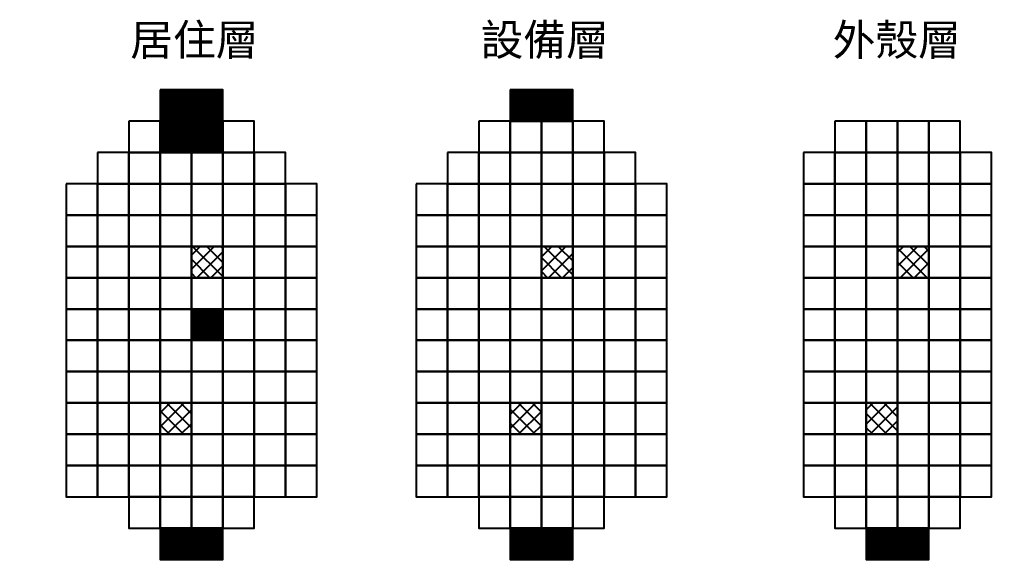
# Model space of a CAD drawing. Header units: millimetres. Extents: x 1746 to 8645, y 1167 to 2892.
# Drawn here: x 5542 to 8645, y 1167 to 2892 of the extents above; entities that cross this region are included whole.
import ezdxf

# ---------------------------------------------------------------- set-up
doc = ezdxf.new("R2010")
doc.units = ezdxf.units.MM
for name, color, linetype in [('CHINESE', 4, 'Continuous'), ('HATCH', 9, 'Continuous'), ('LAY-2', 1, 'Continuous'), ('LAY-4', 4, 'Continuous'), ('LAY-5', 2, 'Continuous')]:
    doc.layers.add(name, color=color, linetype=linetype)
doc.styles.add('C1', font='simplex', dxfattribs={"bigfont": 'CHINESET'})

msp = doc.modelspace()

# ---------------------------------------------------------------- hatches: boundary and pattern name
at = {"layer": 'HATCH'}
h = msp.add_hatch(dxfattribs=at)
h.set_pattern_fill('ANSI31', color=256)
h.set_pattern_definition([(45, (-63392.6345, 19336.4595), (-2.24506403, 2.24506403), [])])
h.paths.add_polyline_path([(2977.3, 1267.2), (2977.3, 1167.2), (3077.3, 1167.2), (3077.3, 1267.2)])
h.paths.add_polyline_path([(2877.3, 1267.2), (2877.3, 1167.2), (2977.3, 1167.2), (2977.3, 1267.2)])
h.paths.add_polyline_path([(8345.2, 1267.2), (8345.2, 1167.2), (8445.2, 1167.2), (8445.2, 1267.2)])
h.paths.add_polyline_path([(8245.2, 1267.2), (8245.2, 1167.2), (8345.2, 1167.2), (8345.2, 1267.2)])
h.paths.add_polyline_path([(7208.1, 1267.2), (7208.1, 1167.2), (7308.1, 1167.2), (7308.1, 1267.2)])
h.paths.add_polyline_path([(7108.1, 1267.2), (7108.1, 1167.2), (7208.1, 1167.2), (7208.1, 1267.2)])
h.paths.add_polyline_path([(6090.9, 1267.2), (6090.9, 1167.2), (6190.9, 1167.2), (6190.9, 1267.2)])
h.paths.add_polyline_path([(5990.9, 1267.2), (5990.9, 1167.2), (6090.9, 1167.2), (6090.9, 1267.2)])
h.paths.add_polyline_path([(4002, 1267.2), (4002, 1167.2), (4102, 1167.2), (4102, 1267.2)])
h.paths.add_polyline_path([(3902, 1267.2), (3902, 1167.2), (4002, 1167.2), (4002, 1267.2)])
h.paths.add_polyline_path([(5072.9, 1267.2), (5072.9, 1167.2), (5172.9, 1167.2), (5172.9, 1267.2)])
h.paths.add_polyline_path([(4972.9, 1267.2), (4972.9, 1167.2), (5072.9, 1167.2), (5072.9, 1267.2)])
h.paths.add_polyline_path([(6090.9, 2667.2), (6090.9, 2567.2), (6190.9, 2567.2), (6190.9, 2667.2)])
h.paths.add_polyline_path([(5990.9, 2667.2), (5990.9, 2567.2), (6090.9, 2567.2), (6090.9, 2667.2)])
h.paths.add_polyline_path([(4002, 2667.2), (4002, 2567.2), (4102, 2567.2), (4102, 2667.2)])
h.paths.add_polyline_path([(3902, 2667.2), (3902, 2567.2), (4002, 2567.2), (4002, 2667.2)])
h.paths.add_polyline_path([(5072.9, 2667.2), (5072.9, 2567.2), (5172.9, 2567.2), (5172.9, 2667.2)])
h.paths.add_polyline_path([(4972.9, 2667.2), (4972.9, 2567.2), (5072.9, 2567.2), (5072.9, 2667.2)])
h.paths.add_polyline_path([(2777.3, 1367.2), (2777.3, 1267.2), (2877.3, 1267.2), (2877.3, 1367.2)])
h.paths.add_polyline_path([(3077.3, 1367.2), (3077.3, 1267.2), (3177.3, 1267.2), (3177.3, 1367.2)])
h.paths.add_polyline_path([(2977.3, 1367.2), (2977.3, 1267.2), (3077.3, 1267.2), (3077.3, 1367.2)])
h.paths.add_polyline_path([(2877.3, 1367.2), (2877.3, 1267.2), (2977.3, 1267.2), (2977.3, 1367.2)])
h.paths.add_polyline_path([(2777.3, 1467.2), (2777.3, 1367.2), (2877.3, 1367.2), (2877.3, 1467.2)])
h.paths.add_polyline_path([(3077.3, 1467.2), (3077.3, 1367.2), (3177.3, 1367.2), (3177.3, 1467.2)])
h.paths.add_polyline_path([(2977.3, 1467.2), (2977.3, 1367.2), (3077.3, 1367.2), (3077.3, 1467.2)])
h.paths.add_polyline_path([(2877.3, 1467.2), (2877.3, 1367.2), (2977.3, 1367.2), (2977.3, 1467.2)])
h.paths.add_polyline_path([(2777.3, 1567.2), (2777.3, 1467.2), (2877.3, 1467.2), (2877.3, 1567.2)])
h.paths.add_polyline_path([(3077.3, 1567.2), (3077.3, 1467.2), (3177.3, 1467.2), (3177.3, 1567.2)])
h.paths.add_polyline_path([(2977.3, 1567.2), (2977.3, 1467.2), (3077.3, 1467.2), (3077.3, 1567.2)])
h.paths.add_polyline_path([(2877.3, 1567.2), (2877.3, 1467.2), (2977.3, 1467.2), (2977.3, 1567.2)])
h.paths.add_polyline_path([(3802, 1367.2), (3802, 1267.2), (3902, 1267.2), (3902, 1367.2)])
h.paths.add_polyline_path([(4102, 1367.2), (4102, 1267.2), (4202, 1267.2), (4202, 1367.2)])
h.paths.add_polyline_path([(4002, 1367.2), (4002, 1267.2), (4102, 1267.2), (4102, 1367.2)])
h.paths.add_polyline_path([(3902, 1367.2), (3902, 1267.2), (4002, 1267.2), (4002, 1367.2)])
h.paths.add_polyline_path([(3802, 1467.2), (3802, 1367.2), (3902, 1367.2), (3902, 1467.2)])
h.paths.add_polyline_path([(4102, 1467.2), (4102, 1367.2), (4202, 1367.2), (4202, 1467.2)])
h.paths.add_polyline_path([(4002, 1467.2), (4002, 1367.2), (4102, 1367.2), (4102, 1467.2)])
h.paths.add_polyline_path([(3902, 1467.2), (3902, 1367.2), (4002, 1367.2), (4002, 1467.2)])
h.paths.add_polyline_path([(3802, 1567.2), (3802, 1467.2), (3902, 1467.2), (3902, 1567.2)])
h.paths.add_polyline_path([(4102, 1567.2), (4102, 1467.2), (4202, 1467.2), (4202, 1567.2)])
h.paths.add_polyline_path([(4002, 1567.2), (4002, 1467.2), (4102, 1467.2), (4102, 1567.2)])
h.paths.add_polyline_path([(3902, 1567.2), (3902, 1467.2), (4002, 1467.2), (4002, 1567.2)])
h.paths.add_polyline_path([(4872.9, 1367.2), (4872.9, 1267.2), (4972.9, 1267.2), (4972.9, 1367.2)])
h.paths.add_polyline_path([(5172.9, 1367.2), (5172.9, 1267.2), (5272.9, 1267.2), (5272.9, 1367.2)])
h.paths.add_polyline_path([(5072.9, 1367.2), (5072.9, 1267.2), (5172.9, 1267.2), (5172.9, 1367.2)])
h.paths.add_polyline_path([(4972.9, 1367.2), (4972.9, 1267.2), (5072.9, 1267.2), (5072.9, 1367.2)])
h.paths.add_polyline_path([(4872.9, 1467.2), (4872.9, 1367.2), (4972.9, 1367.2), (4972.9, 1467.2)])
h.paths.add_polyline_path([(5172.9, 1467.2), (5172.9, 1367.2), (5272.9, 1367.2), (5272.9, 1467.2)])
h.paths.add_polyline_path([(5072.9, 1467.2), (5072.9, 1367.2), (5172.9, 1367.2), (5172.9, 1467.2)])
h.paths.add_polyline_path([(4972.9, 1467.2), (4972.9, 1367.2), (5072.9, 1367.2), (5072.9, 1467.2)])
h.paths.add_polyline_path([(4872.9, 1567.2), (4872.9, 1467.2), (4972.9, 1467.2), (4972.9, 1567.2)])
h.paths.add_polyline_path([(5172.9, 1567.2), (5172.9, 1467.2), (5272.9, 1467.2), (5272.9, 1567.2)])
h.paths.add_polyline_path([(5072.9, 1567.2), (5072.9, 1467.2), (5172.9, 1467.2), (5172.9, 1567.2)])
h.paths.add_polyline_path([(4972.9, 1567.2), (4972.9, 1467.2), (5072.9, 1467.2), (5072.9, 1567.2)])
h.paths.add_polyline_path([(5072.9, 2267.2), (5072.9, 2167.2), (5172.9, 2167.2), (5172.9, 2267.2)])
h.paths.add_polyline_path([(4972.9, 2267.2), (4972.9, 2167.2), (5072.9, 2167.2), (5072.9, 2267.2)])
h.paths.add_polyline_path([(5072.9, 2367.2), (5072.9, 2267.2), (5172.9, 2267.2), (5172.9, 2367.2)])
h.paths.add_polyline_path([(4972.9, 2367.2), (4972.9, 2267.2), (5072.9, 2267.2), (5072.9, 2367.2)])
h.paths.add_polyline_path([(6090.9, 2567.2), (6090.9, 2467.2), (6190.9, 2467.2), (6190.9, 2567.2)])
h.paths.add_polyline_path([(5990.9, 2567.2), (5990.9, 2467.2), (6090.9, 2467.2), (6090.9, 2567.2)])
h.paths.add_polyline_path([(5072.9, 2567.2), (5072.9, 2467.2), (5172.9, 2467.2), (5172.9, 2567.2)])
h.paths.add_polyline_path([(4972.9, 2567.2), (4972.9, 2467.2), (5072.9, 2467.2), (5072.9, 2567.2)])
h.paths.add_polyline_path([(7208.1, 2667.2), (7208.1, 2567.2), (7308.1, 2567.2), (7308.1, 2667.2)])
h.paths.add_polyline_path([(7108.1, 2667.2), (7108.1, 2567.2), (7208.1, 2567.2), (7208.1, 2667.2)])
h.paths.add_polyline_path([(5072.9, 1867.2), (5072.9, 1767.2), (5172.9, 1767.2), (5172.9, 1867.2)])
h.paths.add_polyline_path([(5072.9, 1967.2), (5072.9, 1867.2), (5172.9, 1867.2), (5172.9, 1967.2)])
h.paths.add_polyline_path([(5172.9, 1867.2), (5172.9, 1767.2), (5272.9, 1767.2), (5272.9, 1867.2)])
h.paths.add_polyline_path([(5172.9, 1967.2), (5172.9, 1867.2), (5272.9, 1867.2), (5272.9, 1967.2)])
h.paths.add_polyline_path([(3802, 1767.2), (3802, 1667.2), (3902, 1667.2), (3902, 1767.2)])
h.paths.add_polyline_path([(3902, 1767.2), (3902, 1667.2), (4002, 1667.2), (4002, 1767.2)])
h.paths.add_polyline_path([(3802, 1867.2), (3802, 1767.2), (3902, 1767.2), (3902, 1867.2)])
h.paths.add_polyline_path([(3902, 1867.2), (3902, 1767.2), (4002, 1767.2), (4002, 1867.2)])
h.paths.add_polyline_path([(3802, 1967.2), (3802, 1867.2), (3902, 1867.2), (3902, 1967.2)])
h.paths.add_polyline_path([(3902, 1967.2), (3902, 1867.2), (4002, 1867.2), (4002, 1967.2)])
h.paths.add_polyline_path([(3802, 2067.2), (3802, 1967.2), (3902, 1967.2), (3902, 2067.2)])
h.paths.add_polyline_path([(3902, 2067.2), (3902, 1967.2), (4002, 1967.2), (4002, 2067.2)])
h.paths.add_polyline_path([(6090.9, 1967.2), (6090.9, 1867.2), (6190.9, 1867.2), (6190.9, 1967.2)])
h = msp.add_hatch(dxfattribs=at)
h.set_pattern_fill('ANSI37', color=256, scale=10)
h.paths.add_polyline_path([(1946.1, 2167.2), (1946.1, 2067.2), (2046.1, 2067.2), (2046.1, 2167.2)])
h.paths.add_polyline_path([(1846.1, 2167.2), (1846.1, 2067.2), (1946.1, 2067.2), (1946.1, 2167.2)])
h.paths.add_polyline_path([(2977.3, 2167.2), (2977.3, 2067.2), (3077.3, 2067.2), (3077.3, 2167.2)])
h.paths.add_polyline_path([(2877.3, 2167.2), (2877.3, 2067.2), (2977.3, 2067.2), (2977.3, 2167.2)])
h.paths.add_polyline_path([(4002, 2167.2), (4002, 2067.2), (4102, 2067.2), (4102, 2167.2)])
h.paths.add_polyline_path([(5072.9, 2167.2), (5072.9, 2067.2), (5172.9, 2067.2), (5172.9, 2167.2)])
h.paths.add_polyline_path([(6090.9, 2167.2), (6090.9, 2067.2), (6190.9, 2067.2), (6190.9, 2167.2)])
h.paths.add_polyline_path([(7208.1, 2167.2), (7208.1, 2067.2), (7308.1, 2067.2), (7308.1, 2167.2)])
h.paths.add_polyline_path([(8345.2, 2167.2), (8345.2, 2067.2), (8445.2, 2067.2), (8445.2, 2167.2)])
h.paths.add_polyline_path([(8245.2, 1667.2), (8245.2, 1567.2), (8345.2, 1567.2), (8345.2, 1667.2)])
h.paths.add_polyline_path([(7108.1, 1667.2), (7108.1, 1567.2), (7208.1, 1567.2), (7208.1, 1667.2)])
h.paths.add_polyline_path([(5990.9, 1667.2), (5990.9, 1567.2), (6090.9, 1567.2), (6090.9, 1667.2)])
h.paths.add_polyline_path([(4972.9, 1667.2), (4972.9, 1567.2), (5072.9, 1567.2), (5072.9, 1667.2)])
h.paths.add_polyline_path([(3902, 1667.2), (3902, 1567.2), (4002, 1567.2), (4002, 1667.2)])
h.paths.add_polyline_path([(2877.3, 1667.2), (2877.3, 1567.2), (2977.3, 1567.2), (2977.3, 1667.2)])

# ---------------------------------------------------------------- linework, layer by layer
at = {"layer": 'LAY-2'}
for points in [[(5990.9, 2367.2), (5990.9, 2267.2), (6090.9, 2267.2), (6090.9, 2367.2), (5990.9, 2367.2)], [(6090.9, 2367.2), (6090.9, 2267.2), (6190.9, 2267.2), (6190.9, 2367.2), (6090.9, 2367.2)], [(7108.1, 2367.2), (7108.1, 2267.2), (7208.1, 2267.2), (7208.1, 2367.2), (7108.1, 2367.2)], [(7208.1, 2367.2), (7208.1, 2267.2), (7308.1, 2267.2), (7308.1, 2367.2), (7208.1, 2367.2)], [(8245.2, 2367.2), (8245.2, 2267.2), (8345.2, 2267.2), (8345.2, 2367.2), (8245.2, 2367.2)], [(8345.2, 2367.2), (8345.2, 2267.2), (8445.2, 2267.2), (8445.2, 2367.2), (8345.2, 2367.2)], [(5990.9, 2267.2), (5990.9, 2167.2), (6090.9, 2167.2), (6090.9, 2267.2), (5990.9, 2267.2)], [(6090.9, 2267.2), (6090.9, 2167.2), (6190.9, 2167.2), (6190.9, 2267.2), (6090.9, 2267.2)], [(7108.1, 2267.2), (7108.1, 2167.2), (7208.1, 2167.2), (7208.1, 2267.2), (7108.1, 2267.2)], [(7208.1, 2267.2), (7208.1, 2167.2), (7308.1, 2167.2), (7308.1, 2267.2), (7208.1, 2267.2)], [(8245.2, 2267.2), (8245.2, 2167.2), (8345.2, 2167.2), (8345.2, 2267.2), (8245.2, 2267.2)], [(8345.2, 2267.2), (8345.2, 2167.2), (8445.2, 2167.2), (8445.2, 2267.2), (8345.2, 2267.2)], [(5990.9, 2167.2), (5990.9, 2067.2), (6090.9, 2067.2), (6090.9, 2167.2), (5990.9, 2167.2)], [(6090.9, 2167.2), (6090.9, 2067.2), (6190.9, 2067.2), (6190.9, 2167.2), (6090.9, 2167.2)], [(7108.1, 2167.2), (7108.1, 2067.2), (7208.1, 2067.2), (7208.1, 2167.2), (7108.1, 2167.2)], [(7208.1, 2167.2), (7208.1, 2067.2), (7308.1, 2067.2), (7308.1, 2167.2), (7208.1, 2167.2)], [(8245.2, 2167.2), (8245.2, 2067.2), (8345.2, 2067.2), (8345.2, 2167.2), (8245.2, 2167.2)], [(8345.2, 2167.2), (8345.2, 2067.2), (8445.2, 2067.2), (8445.2, 2167.2), (8345.2, 2167.2)], [(5990.9, 2067.2), (5990.9, 1967.2), (6090.9, 1967.2), (6090.9, 2067.2), (5990.9, 2067.2)], [(6090.9, 2067.2), (6090.9, 1967.2), (6190.9, 1967.2), (6190.9, 2067.2), (6090.9, 2067.2)], [(7108.1, 2067.2), (7108.1, 1967.2), (7208.1, 1967.2), (7208.1, 2067.2), (7108.1, 2067.2)], [(7208.1, 2067.2), (7208.1, 1967.2), (7308.1, 1967.2), (7308.1, 2067.2), (7208.1, 2067.2)], [(8245.2, 2067.2), (8245.2, 1967.2), (8345.2, 1967.2), (8345.2, 2067.2), (8245.2, 2067.2)], [(8345.2, 2067.2), (8345.2, 1967.2), (8445.2, 1967.2), (8445.2, 2067.2), (8345.2, 2067.2)], [(5990.9, 1967.2), (5990.9, 1867.2), (6090.9, 1867.2), (6090.9, 1967.2), (5990.9, 1967.2)], [(6090.9, 1967.2), (6090.9, 1867.2), (6190.9, 1867.2), (6190.9, 1967.2), (6090.9, 1967.2)], [(7108.1, 1967.2), (7108.1, 1867.2), (7208.1, 1867.2), (7208.1, 1967.2), (7108.1, 1967.2)], [(7208.1, 1967.2), (7208.1, 1867.2), (7308.1, 1867.2), (7308.1, 1967.2), (7208.1, 1967.2)], [(8245.2, 1967.2), (8245.2, 1867.2), (8345.2, 1867.2), (8345.2, 1967.2), (8245.2, 1967.2)], [(8345.2, 1967.2), (8345.2, 1867.2), (8445.2, 1867.2), (8445.2, 1967.2), (8345.2, 1967.2)], [(5990.9, 1867.2), (5990.9, 1767.2), (6090.9, 1767.2), (6090.9, 1867.2), (5990.9, 1867.2)], [(6090.9, 1867.2), (6090.9, 1767.2), (6190.9, 1767.2), (6190.9, 1867.2), (6090.9, 1867.2)], [(7108.1, 1867.2), (7108.1, 1767.2), (7208.1, 1767.2), (7208.1, 1867.2), (7108.1, 1867.2)], [(7208.1, 1867.2), (7208.1, 1767.2), (7308.1, 1767.2), (7308.1, 1867.2), (7208.1, 1867.2)], [(8245.2, 1867.2), (8245.2, 1767.2), (8345.2, 1767.2), (8345.2, 1867.2), (8245.2, 1867.2)], [(8345.2, 1867.2), (8345.2, 1767.2), (8445.2, 1767.2), (8445.2, 1867.2), (8345.2, 1867.2)], [(5990.9, 1767.2), (5990.9, 1667.2), (6090.9, 1667.2), (6090.9, 1767.2), (5990.9, 1767.2)], [(6090.9, 1767.2), (6090.9, 1667.2), (6190.9, 1667.2), (6190.9, 1767.2), (6090.9, 1767.2)], [(7108.1, 1767.2), (7108.1, 1667.2), (7208.1, 1667.2), (7208.1, 1767.2), (7108.1, 1767.2)], [(7208.1, 1767.2), (7208.1, 1667.2), (7308.1, 1667.2), (7308.1, 1767.2), (7208.1, 1767.2)], [(8245.2, 1767.2), (8245.2, 1667.2), (8345.2, 1667.2), (8345.2, 1767.2), (8245.2, 1767.2)], [(8345.2, 1767.2), (8345.2, 1667.2), (8445.2, 1667.2), (8445.2, 1767.2), (8345.2, 1767.2)], [(5990.9, 1667.2), (5990.9, 1567.2), (6090.9, 1567.2), (6090.9, 1667.2), (5990.9, 1667.2)], [(6090.9, 1667.2), (6090.9, 1567.2), (6190.9, 1567.2), (6190.9, 1667.2), (6090.9, 1667.2)], [(7108.1, 1667.2), (7108.1, 1567.2), (7208.1, 1567.2), (7208.1, 1667.2), (7108.1, 1667.2)], [(7208.1, 1667.2), (7208.1, 1567.2), (7308.1, 1567.2), (7308.1, 1667.2), (7208.1, 1667.2)], [(8245.2, 1667.2), (8245.2, 1567.2), (8345.2, 1567.2), (8345.2, 1667.2), (8245.2, 1667.2)], [(8345.2, 1667.2), (8345.2, 1567.2), (8445.2, 1567.2), (8445.2, 1667.2), (8345.2, 1667.2)], [(5990.9, 1567.2), (5990.9, 1467.2), (6090.9, 1467.2), (6090.9, 1567.2), (5990.9, 1567.2)], [(6090.9, 1567.2), (6090.9, 1467.2), (6190.9, 1467.2), (6190.9, 1567.2), (6090.9, 1567.2)], [(7108.1, 1567.2), (7108.1, 1467.2), (7208.1, 1467.2), (7208.1, 1567.2), (7108.1, 1567.2)], [(7208.1, 1567.2), (7208.1, 1467.2), (7308.1, 1467.2), (7308.1, 1567.2), (7208.1, 1567.2)], [(8245.2, 1567.2), (8245.2, 1467.2), (8345.2, 1467.2), (8345.2, 1567.2), (8245.2, 1567.2)], [(8345.2, 1567.2), (8345.2, 1467.2), (8445.2, 1467.2), (8445.2, 1567.2), (8345.2, 1567.2)]]:
    msp.add_lwpolyline(points, dxfattribs=at)
at = {"layer": 'LAY-4'}
for points in [[(5990.9, 2667.2), (5990.9, 2567.2), (6090.9, 2567.2), (6090.9, 2667.2), (5990.9, 2667.2)], [(6090.9, 2667.2), (6090.9, 2567.2), (6190.9, 2567.2), (6190.9, 2667.2), (6090.9, 2667.2)], [(7108.1, 2667.2), (7108.1, 2567.2), (7208.1, 2567.2), (7208.1, 2667.2), (7108.1, 2667.2)], [(7208.1, 2667.2), (7208.1, 2567.2), (7308.1, 2567.2), (7308.1, 2667.2), (7208.1, 2667.2)], [(5890.9, 2567.2), (5890.9, 2467.2), (5990.9, 2467.2), (5990.9, 2567.2), (5890.9, 2567.2)], [(5990.9, 2567.2), (5990.9, 2467.2), (6090.9, 2467.2), (6090.9, 2567.2), (5990.9, 2567.2)], [(6090.9, 2567.2), (6090.9, 2467.2), (6190.9, 2467.2), (6190.9, 2567.2), (6090.9, 2567.2)], [(6190.9, 2567.2), (6190.9, 2467.2), (6290.9, 2467.2), (6290.9, 2567.2), (6190.9, 2567.2)], [(7008.1, 2567.2), (7008.1, 2467.2), (7108.1, 2467.2), (7108.1, 2567.2), (7008.1, 2567.2)], [(7108.1, 2567.2), (7108.1, 2467.2), (7208.1, 2467.2), (7208.1, 2567.2), (7108.1, 2567.2)], [(7208.1, 2567.2), (7208.1, 2467.2), (7308.1, 2467.2), (7308.1, 2567.2), (7208.1, 2567.2)], [(7308.1, 2567.2), (7308.1, 2467.2), (7408.1, 2467.2), (7408.1, 2567.2), (7308.1, 2567.2)], [(8145.2, 2567.2), (8145.2, 2467.2), (8245.2, 2467.2), (8245.2, 2567.2), (8145.2, 2567.2)], [(8245.2, 2567.2), (8245.2, 2467.2), (8345.2, 2467.2), (8345.2, 2567.2), (8245.2, 2567.2)], [(8345.2, 2567.2), (8345.2, 2467.2), (8445.2, 2467.2), (8445.2, 2567.2), (8345.2, 2567.2)], [(8445.2, 2567.2), (8445.2, 2467.2), (8545.2, 2467.2), (8545.2, 2567.2), (8445.2, 2567.2)], [(5790.9, 2467.2), (5790.9, 2367.2), (5890.9, 2367.2), (5890.9, 2467.2), (5790.9, 2467.2)], [(6290.9, 2467.2), (6290.9, 2367.2), (6390.9, 2367.2), (6390.9, 2467.2), (6290.9, 2467.2)], [(6908.1, 2467.2), (6908.1, 2367.2), (7008.1, 2367.2), (7008.1, 2467.2), (6908.1, 2467.2)], [(7408.1, 2467.2), (7408.1, 2367.2), (7508.1, 2367.2), (7508.1, 2467.2), (7408.1, 2467.2)], [(8045.2, 2467.2), (8045.2, 2367.2), (8145.2, 2367.2), (8145.2, 2467.2), (8045.2, 2467.2)], [(8545.2, 2467.2), (8545.2, 2367.2), (8645.2, 2367.2), (8645.2, 2467.2), (8545.2, 2467.2)], [(5690.9, 2367.2), (5690.9, 2267.2), (5790.9, 2267.2), (5790.9, 2367.2), (5690.9, 2367.2)], [(5790.9, 2367.2), (5790.9, 2267.2), (5890.9, 2267.2), (5890.9, 2367.2), (5790.9, 2367.2)], [(6290.9, 2367.2), (6290.9, 2267.2), (6390.9, 2267.2), (6390.9, 2367.2), (6290.9, 2367.2)], [(6390.9, 2367.2), (6390.9, 2267.2), (6490.9, 2267.2), (6490.9, 2367.2), (6390.9, 2367.2)], [(6808.1, 2367.2), (6808.1, 2267.2), (6908.1, 2267.2), (6908.1, 2367.2), (6808.1, 2367.2)], [(6908.1, 2367.2), (6908.1, 2267.2), (7008.1, 2267.2), (7008.1, 2367.2), (6908.1, 2367.2)], [(7408.1, 2367.2), (7408.1, 2267.2), (7508.1, 2267.2), (7508.1, 2367.2), (7408.1, 2367.2)], [(7508.1, 2367.2), (7508.1, 2267.2), (7608.1, 2267.2), (7608.1, 2367.2), (7508.1, 2367.2)], [(8045.2, 2367.2), (8045.2, 2267.2), (8145.2, 2267.2), (8145.2, 2367.2), (8045.2, 2367.2)], [(8545.2, 2367.2), (8545.2, 2267.2), (8645.2, 2267.2), (8645.2, 2367.2), (8545.2, 2367.2)], [(5690.9, 2267.2), (5690.9, 2167.2), (5790.9, 2167.2), (5790.9, 2267.2), (5690.9, 2267.2)], [(5790.9, 2267.2), (5790.9, 2167.2), (5890.9, 2167.2), (5890.9, 2267.2), (5790.9, 2267.2)], [(6290.9, 2267.2), (6290.9, 2167.2), (6390.9, 2167.2), (6390.9, 2267.2), (6290.9, 2267.2)], [(6390.9, 2267.2), (6390.9, 2167.2), (6490.9, 2167.2), (6490.9, 2267.2), (6390.9, 2267.2)], [(6808.1, 2267.2), (6808.1, 2167.2), (6908.1, 2167.2), (6908.1, 2267.2), (6808.1, 2267.2)], [(6908.1, 2267.2), (6908.1, 2167.2), (7008.1, 2167.2), (7008.1, 2267.2), (6908.1, 2267.2)], [(7408.1, 2267.2), (7408.1, 2167.2), (7508.1, 2167.2), (7508.1, 2267.2), (7408.1, 2267.2)], [(7508.1, 2267.2), (7508.1, 2167.2), (7608.1, 2167.2), (7608.1, 2267.2), (7508.1, 2267.2)], [(8045.2, 2267.2), (8045.2, 2167.2), (8145.2, 2167.2), (8145.2, 2267.2), (8045.2, 2267.2)], [(8545.2, 2267.2), (8545.2, 2167.2), (8645.2, 2167.2), (8645.2, 2267.2), (8545.2, 2267.2)], [(5690.9, 2167.2), (5690.9, 2067.2), (5790.9, 2067.2), (5790.9, 2167.2), (5690.9, 2167.2)], [(5790.9, 2167.2), (5790.9, 2067.2), (5890.9, 2067.2), (5890.9, 2167.2), (5790.9, 2167.2)], [(6290.9, 2167.2), (6290.9, 2067.2), (6390.9, 2067.2), (6390.9, 2167.2), (6290.9, 2167.2)], [(6390.9, 2167.2), (6390.9, 2067.2), (6490.9, 2067.2), (6490.9, 2167.2), (6390.9, 2167.2)], [(6808.1, 2167.2), (6808.1, 2067.2), (6908.1, 2067.2), (6908.1, 2167.2), (6808.1, 2167.2)], [(6908.1, 2167.2), (6908.1, 2067.2), (7008.1, 2067.2), (7008.1, 2167.2), (6908.1, 2167.2)], [(7408.1, 2167.2), (7408.1, 2067.2), (7508.1, 2067.2), (7508.1, 2167.2), (7408.1, 2167.2)], [(7508.1, 2167.2), (7508.1, 2067.2), (7608.1, 2067.2), (7608.1, 2167.2), (7508.1, 2167.2)], [(8045.2, 2167.2), (8045.2, 2067.2), (8145.2, 2067.2), (8145.2, 2167.2), (8045.2, 2167.2)], [(8545.2, 2167.2), (8545.2, 2067.2), (8645.2, 2067.2), (8645.2, 2167.2), (8545.2, 2167.2)], [(5690.9, 2067.2), (5690.9, 1967.2), (5790.9, 1967.2), (5790.9, 2067.2), (5690.9, 2067.2)], [(5790.9, 2067.2), (5790.9, 1967.2), (5890.9, 1967.2), (5890.9, 2067.2), (5790.9, 2067.2)], [(6290.9, 2067.2), (6290.9, 1967.2), (6390.9, 1967.2), (6390.9, 2067.2), (6290.9, 2067.2)], [(6390.9, 2067.2), (6390.9, 1967.2), (6490.9, 1967.2), (6490.9, 2067.2), (6390.9, 2067.2)], [(6808.1, 2067.2), (6808.1, 1967.2), (6908.1, 1967.2), (6908.1, 2067.2), (6808.1, 2067.2)], [(6908.1, 2067.2), (6908.1, 1967.2), (7008.1, 1967.2), (7008.1, 2067.2), (6908.1, 2067.2)], [(7408.1, 2067.2), (7408.1, 1967.2), (7508.1, 1967.2), (7508.1, 2067.2), (7408.1, 2067.2)], [(7508.1, 2067.2), (7508.1, 1967.2), (7608.1, 1967.2), (7608.1, 2067.2), (7508.1, 2067.2)], [(8045.2, 2067.2), (8045.2, 1967.2), (8145.2, 1967.2), (8145.2, 2067.2), (8045.2, 2067.2)], [(8545.2, 2067.2), (8545.2, 1967.2), (8645.2, 1967.2), (8645.2, 2067.2), (8545.2, 2067.2)], [(5690.9, 1967.2), (5690.9, 1867.2), (5790.9, 1867.2), (5790.9, 1967.2), (5690.9, 1967.2)], [(5790.9, 1967.2), (5790.9, 1867.2), (5890.9, 1867.2), (5890.9, 1967.2), (5790.9, 1967.2)], [(6290.9, 1967.2), (6290.9, 1867.2), (6390.9, 1867.2), (6390.9, 1967.2), (6290.9, 1967.2)], [(6390.9, 1967.2), (6390.9, 1867.2), (6490.9, 1867.2), (6490.9, 1967.2), (6390.9, 1967.2)], [(6808.1, 1967.2), (6808.1, 1867.2), (6908.1, 1867.2), (6908.1, 1967.2), (6808.1, 1967.2)], [(6908.1, 1967.2), (6908.1, 1867.2), (7008.1, 1867.2), (7008.1, 1967.2), (6908.1, 1967.2)], [(7408.1, 1967.2), (7408.1, 1867.2), (7508.1, 1867.2), (7508.1, 1967.2), (7408.1, 1967.2)], [(7508.1, 1967.2), (7508.1, 1867.2), (7608.1, 1867.2), (7608.1, 1967.2), (7508.1, 1967.2)], [(8045.2, 1967.2), (8045.2, 1867.2), (8145.2, 1867.2), (8145.2, 1967.2), (8045.2, 1967.2)], [(8545.2, 1967.2), (8545.2, 1867.2), (8645.2, 1867.2), (8645.2, 1967.2), (8545.2, 1967.2)], [(5690.9, 1867.2), (5690.9, 1767.2), (5790.9, 1767.2), (5790.9, 1867.2), (5690.9, 1867.2)], [(5790.9, 1867.2), (5790.9, 1767.2), (5890.9, 1767.2), (5890.9, 1867.2), (5790.9, 1867.2)], [(6290.9, 1867.2), (6290.9, 1767.2), (6390.9, 1767.2), (6390.9, 1867.2), (6290.9, 1867.2)], [(6390.9, 1867.2), (6390.9, 1767.2), (6490.9, 1767.2), (6490.9, 1867.2), (6390.9, 1867.2)], [(6808.1, 1867.2), (6808.1, 1767.2), (6908.1, 1767.2), (6908.1, 1867.2), (6808.1, 1867.2)], [(6908.1, 1867.2), (6908.1, 1767.2), (7008.1, 1767.2), (7008.1, 1867.2), (6908.1, 1867.2)], [(7408.1, 1867.2), (7408.1, 1767.2), (7508.1, 1767.2), (7508.1, 1867.2), (7408.1, 1867.2)], [(7508.1, 1867.2), (7508.1, 1767.2), (7608.1, 1767.2), (7608.1, 1867.2), (7508.1, 1867.2)], [(8045.2, 1867.2), (8045.2, 1767.2), (8145.2, 1767.2), (8145.2, 1867.2), (8045.2, 1867.2)], [(8545.2, 1867.2), (8545.2, 1767.2), (8645.2, 1767.2), (8645.2, 1867.2), (8545.2, 1867.2)], [(5690.9, 1767.2), (5690.9, 1667.2), (5790.9, 1667.2), (5790.9, 1767.2), (5690.9, 1767.2)], [(5790.9, 1767.2), (5790.9, 1667.2), (5890.9, 1667.2), (5890.9, 1767.2), (5790.9, 1767.2)], [(6290.9, 1767.2), (6290.9, 1667.2), (6390.9, 1667.2), (6390.9, 1767.2), (6290.9, 1767.2)], [(6390.9, 1767.2), (6390.9, 1667.2), (6490.9, 1667.2), (6490.9, 1767.2), (6390.9, 1767.2)], [(6808.1, 1767.2), (6808.1, 1667.2), (6908.1, 1667.2), (6908.1, 1767.2), (6808.1, 1767.2)], [(6908.1, 1767.2), (6908.1, 1667.2), (7008.1, 1667.2), (7008.1, 1767.2), (6908.1, 1767.2)], [(7408.1, 1767.2), (7408.1, 1667.2), (7508.1, 1667.2), (7508.1, 1767.2), (7408.1, 1767.2)], [(7508.1, 1767.2), (7508.1, 1667.2), (7608.1, 1667.2), (7608.1, 1767.2), (7508.1, 1767.2)], [(8045.2, 1767.2), (8045.2, 1667.2), (8145.2, 1667.2), (8145.2, 1767.2), (8045.2, 1767.2)], [(8545.2, 1767.2), (8545.2, 1667.2), (8645.2, 1667.2), (8645.2, 1767.2), (8545.2, 1767.2)], [(5690.9, 1667.2), (5690.9, 1567.2), (5790.9, 1567.2), (5790.9, 1667.2), (5690.9, 1667.2)], [(5790.9, 1667.2), (5790.9, 1567.2), (5890.9, 1567.2), (5890.9, 1667.2), (5790.9, 1667.2)], [(6290.9, 1667.2), (6290.9, 1567.2), (6390.9, 1567.2), (6390.9, 1667.2), (6290.9, 1667.2)], [(6390.9, 1667.2), (6390.9, 1567.2), (6490.9, 1567.2), (6490.9, 1667.2), (6390.9, 1667.2)], [(6808.1, 1667.2), (6808.1, 1567.2), (6908.1, 1567.2), (6908.1, 1667.2), (6808.1, 1667.2)], [(6908.1, 1667.2), (6908.1, 1567.2), (7008.1, 1567.2), (7008.1, 1667.2), (6908.1, 1667.2)], [(7408.1, 1667.2), (7408.1, 1567.2), (7508.1, 1567.2), (7508.1, 1667.2), (7408.1, 1667.2)], [(7508.1, 1667.2), (7508.1, 1567.2), (7608.1, 1567.2), (7608.1, 1667.2), (7508.1, 1667.2)], [(8045.2, 1667.2), (8045.2, 1567.2), (8145.2, 1567.2), (8145.2, 1667.2), (8045.2, 1667.2)], [(8545.2, 1667.2), (8545.2, 1567.2), (8645.2, 1567.2), (8645.2, 1667.2), (8545.2, 1667.2)], [(5690.9, 1567.2), (5690.9, 1467.2), (5790.9, 1467.2), (5790.9, 1567.2), (5690.9, 1567.2)], [(5790.9, 1567.2), (5790.9, 1467.2), (5890.9, 1467.2), (5890.9, 1567.2), (5790.9, 1567.2)], [(6290.9, 1567.2), (6290.9, 1467.2), (6390.9, 1467.2), (6390.9, 1567.2), (6290.9, 1567.2)], [(6390.9, 1567.2), (6390.9, 1467.2), (6490.9, 1467.2), (6490.9, 1567.2), (6390.9, 1567.2)], [(6808.1, 1567.2), (6808.1, 1467.2), (6908.1, 1467.2), (6908.1, 1567.2), (6808.1, 1567.2)], [(6908.1, 1567.2), (6908.1, 1467.2), (7008.1, 1467.2), (7008.1, 1567.2), (6908.1, 1567.2)], [(7408.1, 1567.2), (7408.1, 1467.2), (7508.1, 1467.2), (7508.1, 1567.2), (7408.1, 1567.2)], [(7508.1, 1567.2), (7508.1, 1467.2), (7608.1, 1467.2), (7608.1, 1567.2), (7508.1, 1567.2)], [(8045.2, 1567.2), (8045.2, 1467.2), (8145.2, 1467.2), (8145.2, 1567.2), (8045.2, 1567.2)], [(8545.2, 1567.2), (8545.2, 1467.2), (8645.2, 1467.2), (8645.2, 1567.2), (8545.2, 1567.2)], [(5690.9, 1467.2), (5690.9, 1367.2), (5790.9, 1367.2), (5790.9, 1467.2), (5690.9, 1467.2)], [(5790.9, 1467.2), (5790.9, 1367.2), (5890.9, 1367.2), (5890.9, 1467.2), (5790.9, 1467.2)], [(6290.9, 1467.2), (6290.9, 1367.2), (6390.9, 1367.2), (6390.9, 1467.2), (6290.9, 1467.2)], [(6390.9, 1467.2), (6390.9, 1367.2), (6490.9, 1367.2), (6490.9, 1467.2), (6390.9, 1467.2)], [(6808.1, 1467.2), (6808.1, 1367.2), (6908.1, 1367.2), (6908.1, 1467.2), (6808.1, 1467.2)], [(6908.1, 1467.2), (6908.1, 1367.2), (7008.1, 1367.2), (7008.1, 1467.2), (6908.1, 1467.2)], [(7408.1, 1467.2), (7408.1, 1367.2), (7508.1, 1367.2), (7508.1, 1467.2), (7408.1, 1467.2)], [(7508.1, 1467.2), (7508.1, 1367.2), (7608.1, 1367.2), (7608.1, 1467.2), (7508.1, 1467.2)], [(8045.2, 1467.2), (8045.2, 1367.2), (8145.2, 1367.2), (8145.2, 1467.2), (8045.2, 1467.2)], [(8545.2, 1467.2), (8545.2, 1367.2), (8645.2, 1367.2), (8645.2, 1467.2), (8545.2, 1467.2)], [(5890.9, 1367.2), (5890.9, 1267.2), (5990.9, 1267.2), (5990.9, 1367.2), (5890.9, 1367.2)], [(5990.9, 1367.2), (5990.9, 1267.2), (6090.9, 1267.2), (6090.9, 1367.2), (5990.9, 1367.2)], [(6090.9, 1367.2), (6090.9, 1267.2), (6190.9, 1267.2), (6190.9, 1367.2), (6090.9, 1367.2)], [(6190.9, 1367.2), (6190.9, 1267.2), (6290.9, 1267.2), (6290.9, 1367.2), (6190.9, 1367.2)], [(7008.1, 1367.2), (7008.1, 1267.2), (7108.1, 1267.2), (7108.1, 1367.2), (7008.1, 1367.2)], [(7108.1, 1367.2), (7108.1, 1267.2), (7208.1, 1267.2), (7208.1, 1367.2), (7108.1, 1367.2)], [(7208.1, 1367.2), (7208.1, 1267.2), (7308.1, 1267.2), (7308.1, 1367.2), (7208.1, 1367.2)], [(7308.1, 1367.2), (7308.1, 1267.2), (7408.1, 1267.2), (7408.1, 1367.2), (7308.1, 1367.2)], [(8145.2, 1367.2), (8145.2, 1267.2), (8245.2, 1267.2), (8245.2, 1367.2), (8145.2, 1367.2)], [(8245.2, 1367.2), (8245.2, 1267.2), (8345.2, 1267.2), (8345.2, 1367.2), (8245.2, 1367.2)], [(8345.2, 1367.2), (8345.2, 1267.2), (8445.2, 1267.2), (8445.2, 1367.2), (8345.2, 1367.2)], [(8445.2, 1367.2), (8445.2, 1267.2), (8545.2, 1267.2), (8545.2, 1367.2), (8445.2, 1367.2)], [(5990.9, 1267.2), (5990.9, 1167.2), (6090.9, 1167.2), (6090.9, 1267.2), (5990.9, 1267.2)], [(6090.9, 1267.2), (6090.9, 1167.2), (6190.9, 1167.2), (6190.9, 1267.2), (6090.9, 1267.2)], [(7108.1, 1267.2), (7108.1, 1167.2), (7208.1, 1167.2), (7208.1, 1267.2), (7108.1, 1267.2)], [(7208.1, 1267.2), (7208.1, 1167.2), (7308.1, 1167.2), (7308.1, 1267.2), (7208.1, 1267.2)], [(8245.2, 1267.2), (8245.2, 1167.2), (8345.2, 1167.2), (8345.2, 1267.2), (8245.2, 1267.2)], [(8345.2, 1267.2), (8345.2, 1167.2), (8445.2, 1167.2), (8445.2, 1267.2), (8345.2, 1267.2)]]:
    msp.add_lwpolyline(points, dxfattribs=at)
at = {"layer": 'LAY-5'}
for points in [[(5890.9, 2467.2), (5890.9, 2367.2), (5990.9, 2367.2), (5990.9, 2467.2), (5890.9, 2467.2)], [(5990.9, 2467.2), (5990.9, 2367.2), (6090.9, 2367.2), (6090.9, 2467.2), (5990.9, 2467.2)], [(6090.9, 2467.2), (6090.9, 2367.2), (6190.9, 2367.2), (6190.9, 2467.2), (6090.9, 2467.2)], [(6190.9, 2467.2), (6190.9, 2367.2), (6290.9, 2367.2), (6290.9, 2467.2), (6190.9, 2467.2)], [(7008.1, 2467.2), (7008.1, 2367.2), (7108.1, 2367.2), (7108.1, 2467.2), (7008.1, 2467.2)], [(7108.1, 2467.2), (7108.1, 2367.2), (7208.1, 2367.2), (7208.1, 2467.2), (7108.1, 2467.2)], [(7208.1, 2467.2), (7208.1, 2367.2), (7308.1, 2367.2), (7308.1, 2467.2), (7208.1, 2467.2)], [(7308.1, 2467.2), (7308.1, 2367.2), (7408.1, 2367.2), (7408.1, 2467.2), (7308.1, 2467.2)], [(8145.2, 2467.2), (8145.2, 2367.2), (8245.2, 2367.2), (8245.2, 2467.2), (8145.2, 2467.2)], [(8245.2, 2467.2), (8245.2, 2367.2), (8345.2, 2367.2), (8345.2, 2467.2), (8245.2, 2467.2)], [(8345.2, 2467.2), (8345.2, 2367.2), (8445.2, 2367.2), (8445.2, 2467.2), (8345.2, 2467.2)], [(8445.2, 2467.2), (8445.2, 2367.2), (8545.2, 2367.2), (8545.2, 2467.2), (8445.2, 2467.2)], [(5890.9, 2367.2), (5890.9, 2267.2), (5990.9, 2267.2), (5990.9, 2367.2), (5890.9, 2367.2)], [(6190.9, 2367.2), (6190.9, 2267.2), (6290.9, 2267.2), (6290.9, 2367.2), (6190.9, 2367.2)], [(7008.1, 2367.2), (7008.1, 2267.2), (7108.1, 2267.2), (7108.1, 2367.2), (7008.1, 2367.2)], [(7308.1, 2367.2), (7308.1, 2267.2), (7408.1, 2267.2), (7408.1, 2367.2), (7308.1, 2367.2)], [(8145.2, 2367.2), (8145.2, 2267.2), (8245.2, 2267.2), (8245.2, 2367.2), (8145.2, 2367.2)], [(8445.2, 2367.2), (8445.2, 2267.2), (8545.2, 2267.2), (8545.2, 2367.2), (8445.2, 2367.2)], [(5890.9, 2267.2), (5890.9, 2167.2), (5990.9, 2167.2), (5990.9, 2267.2), (5890.9, 2267.2)], [(6190.9, 2267.2), (6190.9, 2167.2), (6290.9, 2167.2), (6290.9, 2267.2), (6190.9, 2267.2)], [(7008.1, 2267.2), (7008.1, 2167.2), (7108.1, 2167.2), (7108.1, 2267.2), (7008.1, 2267.2)], [(7308.1, 2267.2), (7308.1, 2167.2), (7408.1, 2167.2), (7408.1, 2267.2), (7308.1, 2267.2)], [(8145.2, 2267.2), (8145.2, 2167.2), (8245.2, 2167.2), (8245.2, 2267.2), (8145.2, 2267.2)], [(8445.2, 2267.2), (8445.2, 2167.2), (8545.2, 2167.2), (8545.2, 2267.2), (8445.2, 2267.2)], [(5890.9, 2167.2), (5890.9, 2067.2), (5990.9, 2067.2), (5990.9, 2167.2), (5890.9, 2167.2)], [(6190.9, 2167.2), (6190.9, 2067.2), (6290.9, 2067.2), (6290.9, 2167.2), (6190.9, 2167.2)], [(7008.1, 2167.2), (7008.1, 2067.2), (7108.1, 2067.2), (7108.1, 2167.2), (7008.1, 2167.2)], [(7308.1, 2167.2), (7308.1, 2067.2), (7408.1, 2067.2), (7408.1, 2167.2), (7308.1, 2167.2)], [(8145.2, 2167.2), (8145.2, 2067.2), (8245.2, 2067.2), (8245.2, 2167.2), (8145.2, 2167.2)], [(8445.2, 2167.2), (8445.2, 2067.2), (8545.2, 2067.2), (8545.2, 2167.2), (8445.2, 2167.2)], [(5890.9, 2067.2), (5890.9, 1967.2), (5990.9, 1967.2), (5990.9, 2067.2), (5890.9, 2067.2)], [(6190.9, 2067.2), (6190.9, 1967.2), (6290.9, 1967.2), (6290.9, 2067.2), (6190.9, 2067.2)], [(7008.1, 2067.2), (7008.1, 1967.2), (7108.1, 1967.2), (7108.1, 2067.2), (7008.1, 2067.2)], [(7308.1, 2067.2), (7308.1, 1967.2), (7408.1, 1967.2), (7408.1, 2067.2), (7308.1, 2067.2)], [(8145.2, 2067.2), (8145.2, 1967.2), (8245.2, 1967.2), (8245.2, 2067.2), (8145.2, 2067.2)], [(8445.2, 2067.2), (8445.2, 1967.2), (8545.2, 1967.2), (8545.2, 2067.2), (8445.2, 2067.2)], [(5890.9, 1967.2), (5890.9, 1867.2), (5990.9, 1867.2), (5990.9, 1967.2), (5890.9, 1967.2)], [(6190.9, 1967.2), (6190.9, 1867.2), (6290.9, 1867.2), (6290.9, 1967.2), (6190.9, 1967.2)], [(7008.1, 1967.2), (7008.1, 1867.2), (7108.1, 1867.2), (7108.1, 1967.2), (7008.1, 1967.2)], [(7308.1, 1967.2), (7308.1, 1867.2), (7408.1, 1867.2), (7408.1, 1967.2), (7308.1, 1967.2)], [(8145.2, 1967.2), (8145.2, 1867.2), (8245.2, 1867.2), (8245.2, 1967.2), (8145.2, 1967.2)], [(8445.2, 1967.2), (8445.2, 1867.2), (8545.2, 1867.2), (8545.2, 1967.2), (8445.2, 1967.2)], [(5890.9, 1867.2), (5890.9, 1767.2), (5990.9, 1767.2), (5990.9, 1867.2), (5890.9, 1867.2)], [(6190.9, 1867.2), (6190.9, 1767.2), (6290.9, 1767.2), (6290.9, 1867.2), (6190.9, 1867.2)], [(7008.1, 1867.2), (7008.1, 1767.2), (7108.1, 1767.2), (7108.1, 1867.2), (7008.1, 1867.2)], [(7308.1, 1867.2), (7308.1, 1767.2), (7408.1, 1767.2), (7408.1, 1867.2), (7308.1, 1867.2)], [(8145.2, 1867.2), (8145.2, 1767.2), (8245.2, 1767.2), (8245.2, 1867.2), (8145.2, 1867.2)], [(8445.2, 1867.2), (8445.2, 1767.2), (8545.2, 1767.2), (8545.2, 1867.2), (8445.2, 1867.2)], [(5890.9, 1767.2), (5890.9, 1667.2), (5990.9, 1667.2), (5990.9, 1767.2), (5890.9, 1767.2)], [(6190.9, 1767.2), (6190.9, 1667.2), (6290.9, 1667.2), (6290.9, 1767.2), (6190.9, 1767.2)], [(7008.1, 1767.2), (7008.1, 1667.2), (7108.1, 1667.2), (7108.1, 1767.2), (7008.1, 1767.2)], [(7308.1, 1767.2), (7308.1, 1667.2), (7408.1, 1667.2), (7408.1, 1767.2), (7308.1, 1767.2)], [(8145.2, 1767.2), (8145.2, 1667.2), (8245.2, 1667.2), (8245.2, 1767.2), (8145.2, 1767.2)], [(8445.2, 1767.2), (8445.2, 1667.2), (8545.2, 1667.2), (8545.2, 1767.2), (8445.2, 1767.2)], [(5890.9, 1667.2), (5890.9, 1567.2), (5990.9, 1567.2), (5990.9, 1667.2), (5890.9, 1667.2)], [(6190.9, 1667.2), (6190.9, 1567.2), (6290.9, 1567.2), (6290.9, 1667.2), (6190.9, 1667.2)], [(7008.1, 1667.2), (7008.1, 1567.2), (7108.1, 1567.2), (7108.1, 1667.2), (7008.1, 1667.2)], [(7308.1, 1667.2), (7308.1, 1567.2), (7408.1, 1567.2), (7408.1, 1667.2), (7308.1, 1667.2)], [(8145.2, 1667.2), (8145.2, 1567.2), (8245.2, 1567.2), (8245.2, 1667.2), (8145.2, 1667.2)], [(8445.2, 1667.2), (8445.2, 1567.2), (8545.2, 1567.2), (8545.2, 1667.2), (8445.2, 1667.2)], [(5890.9, 1567.2), (5890.9, 1467.2), (5990.9, 1467.2), (5990.9, 1567.2), (5890.9, 1567.2)], [(6190.9, 1567.2), (6190.9, 1467.2), (6290.9, 1467.2), (6290.9, 1567.2), (6190.9, 1567.2)], [(7008.1, 1567.2), (7008.1, 1467.2), (7108.1, 1467.2), (7108.1, 1567.2), (7008.1, 1567.2)], [(7308.1, 1567.2), (7308.1, 1467.2), (7408.1, 1467.2), (7408.1, 1567.2), (7308.1, 1567.2)], [(8145.2, 1567.2), (8145.2, 1467.2), (8245.2, 1467.2), (8245.2, 1567.2), (8145.2, 1567.2)], [(8445.2, 1567.2), (8445.2, 1467.2), (8545.2, 1467.2), (8545.2, 1567.2), (8445.2, 1567.2)], [(5890.9, 1467.2), (5890.9, 1367.2), (5990.9, 1367.2), (5990.9, 1467.2), (5890.9, 1467.2)], [(5990.9, 1467.2), (5990.9, 1367.2), (6090.9, 1367.2), (6090.9, 1467.2), (5990.9, 1467.2)], [(6090.9, 1467.2), (6090.9, 1367.2), (6190.9, 1367.2), (6190.9, 1467.2), (6090.9, 1467.2)], [(6190.9, 1467.2), (6190.9, 1367.2), (6290.9, 1367.2), (6290.9, 1467.2), (6190.9, 1467.2)], [(7008.1, 1467.2), (7008.1, 1367.2), (7108.1, 1367.2), (7108.1, 1467.2), (7008.1, 1467.2)], [(7108.1, 1467.2), (7108.1, 1367.2), (7208.1, 1367.2), (7208.1, 1467.2), (7108.1, 1467.2)], [(7208.1, 1467.2), (7208.1, 1367.2), (7308.1, 1367.2), (7308.1, 1467.2), (7208.1, 1467.2)], [(7308.1, 1467.2), (7308.1, 1367.2), (7408.1, 1367.2), (7408.1, 1467.2), (7308.1, 1467.2)], [(8145.2, 1467.2), (8145.2, 1367.2), (8245.2, 1367.2), (8245.2, 1467.2), (8145.2, 1467.2)], [(8245.2, 1467.2), (8245.2, 1367.2), (8345.2, 1367.2), (8345.2, 1467.2), (8245.2, 1467.2)], [(8345.2, 1467.2), (8345.2, 1367.2), (8445.2, 1367.2), (8445.2, 1467.2), (8345.2, 1467.2)], [(8445.2, 1467.2), (8445.2, 1367.2), (8545.2, 1367.2), (8545.2, 1467.2), (8445.2, 1467.2)]]:
    msp.add_lwpolyline(points, dxfattribs=at)

# ---------------------------------------------------------------- texts
at = {"layer": 'CHINESE', "char_height": 100, "attachment_point": 1, "style": 'C1'}
for s, insert in [('{\\fMicrosoft JhengHei|b1|i0|c136|p34;居住層}', (5895.8, 2876.7)), ('{\\fMicrosoft JhengHei|b1|i0|c136|p34;設備層}', (7014.1, 2876.7)), ('{\\fMicrosoft JhengHei|b1|i0|c136|p34;外殼層}', (8138, 2876.7))]:
    msp.add_mtext_dynamic_manual_height_columns(s, width=456.462, gutter_width=1, heights=[219], dxfattribs=dict(at, insert=insert))

doc.saveas('drawing.dxf')
